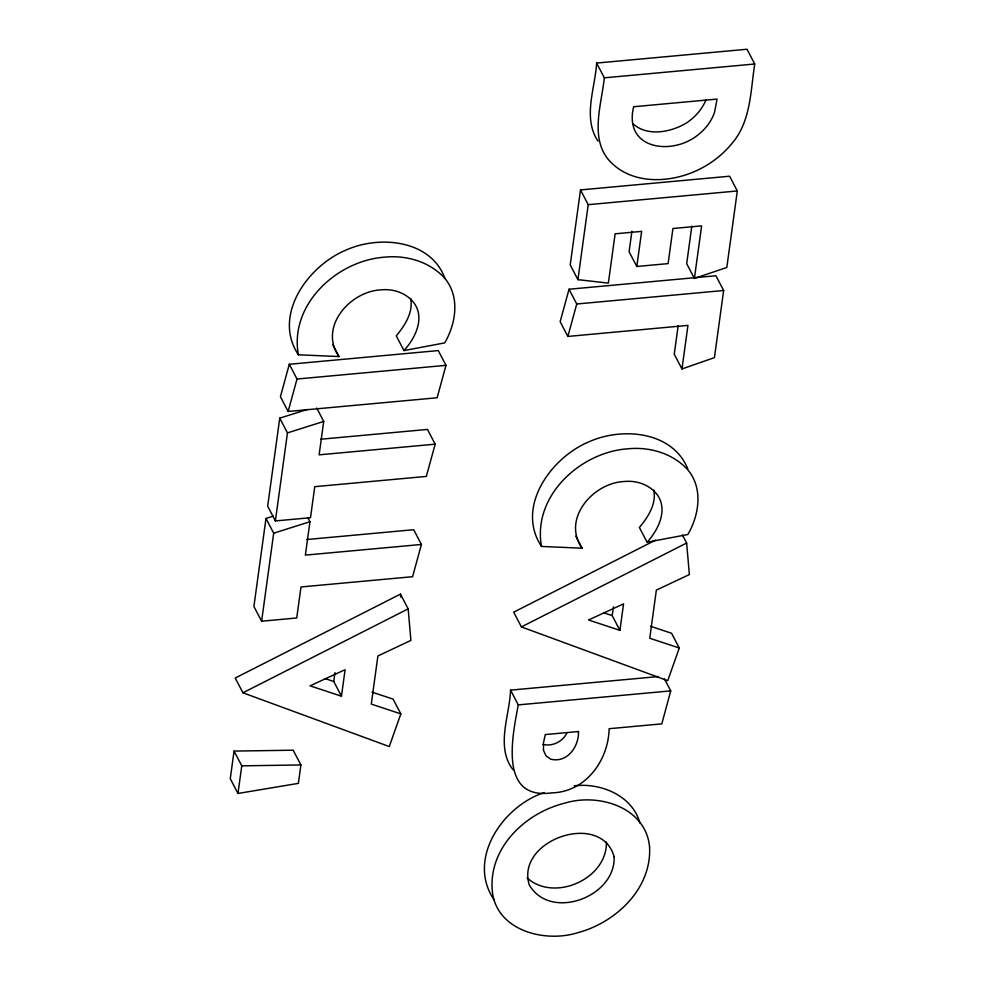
<?xml version="1.0" encoding="UTF-8"?>
<svg xmlns="http://www.w3.org/2000/svg" width="985" height="985" viewBox="0 0 985 985"><rect width="100%" height="100%" fill="white"/><g stroke="black" fill="none" stroke-linecap="round" stroke-linejoin="round"><path stroke-width="1.48" d="M606.403 841.978C607.437 878.94 554.161 902.519 527.11 877.894M234.061 751.087L230.268 778.704L237.976 793.467L298.369 783.37L300.905 764.951L293.185 750.201L234.061 751.087L241.768 765.837L237.976 793.467M273.239 516.14L265.987 518.442L253.908 606.452L261.616 621.215L296.731 617.977L300.991 586.962L412.58 576.705L421.408 544.459L413.7 529.708L306.815 539.521M307.308 409.44L279.752 418.157L267.674 506.179L275.381 520.93L310.497 517.704L314.757 486.676L426.333 476.42L435.173 444.173L427.453 429.423L320.581 439.248M261.616 621.215L273.695 533.193L265.987 518.442M275.381 520.93L287.46 432.908L279.752 418.157M307.849 517.691L309.955 521.718L305.362 555.121L421.408 544.459M316.702 408.024L323.72 421.432L319.128 454.836L435.173 444.173M341.463 696.21L345.095 669.714L310.041 685.831L341.463 696.21L333.743 681.46L334.962 672.632M658.448 676.547L510.562 690.128C509.713 715.664 495.32 746.901 513.074 769.802M596.627 63.065L604.334 77.827C601.355 106.084 587.774 143.071 613.877 165.074C627.568 177.115 646.332 180.895 664.112 179.295C690.78 176.955 715.861 163.485 732.643 142.64C750.964 120.662 750.545 90.755 754.732 64L747.024 49.25L596.627 63.065C595.162 88.552 582.394 117.609 598.006 141.175M580.51 189.92L570.216 264.903L577.924 279.654L608.361 283.114L615.133 233.814L641.629 231.376L636.815 266.479L668.113 263.611L672.927 228.508L701.615 225.873L694.4 278.423L726.807 267.489L737.309 190.967L729.602 176.216L580.51 189.92L588.217 204.671L577.924 279.654M510.562 690.128L518.27 704.891C512.52 735.709 498.361 800.386 551.822 792.863C585.533 792.125 608.459 760.506 609.124 728.715L661.809 723.864L670.736 690.879L664.432 678.8M631.914 231.253L629.095 251.729L636.815 266.479M619.922 630.363L623.567 603.867L588.513 619.984L619.922 630.363L612.214 615.613L613.421 606.785M678.172 325.666L674.257 354.194L681.977 368.944L714.433 357.629L723.643 290.501L715.935 275.751L569.034 289.245L560.157 321.676L567.877 336.439L687.949 325.395L681.977 368.944M691.839 226.131L686.693 263.672L694.4 278.423M289.295 364.278L280.429 396.709L288.149 411.459L437.131 397.768L445.996 365.337L438.276 350.586L289.295 364.278L297.014 379.028L288.149 411.459M567.877 336.439L576.742 303.996L569.034 289.245M400.821 713.866L389.272 746.556L242.938 692.787L235.23 678.025L400.464 594.115L408.172 608.865L410.905 640.422L377.895 655.961L371.283 704.09L400.821 713.866L393.101 699.116L372.01 692.135M650.482 626.275L671.573 633.269L679.293 648.019L667.744 680.697L521.41 626.928L513.69 612.178L655.714 540.051M566.978 732.778C562.854 741.582 552.523 746.728 543.03 744.438M410.634 298.406C413.503 312.344 404.798 325.604 396.265 335.836L403.973 350.586C415.017 338.409 425.027 318.758 414.316 303.368C406.657 292.988 393.298 288.531 380.752 289.885C349.946 291.375 318.463 327.192 338.963 356.558L298.381 354.797C272.143 315.385 308.022 265.864 345.747 250.202C379.077 234.984 430.962 239.614 444.986 278.558M653.769 490.05C656.626 503.988 647.921 517.248 639.388 527.48L647.096 542.23C658.14 530.053 668.15 510.402 657.438 495.012C649.78 484.632 636.421 480.175 623.874 481.53C593.068 483.019 561.585 518.824 582.086 548.202L541.504 546.441C515.266 507.029 551.144 457.496 588.87 441.846C621.991 426.874 672.521 431.061 687.764 468.86M242.938 692.787L408.172 608.865M521.41 626.928L686.643 543.018L682.433 534.966M544.409 792.531C502.769 805.927 466.151 859.499 494.322 900.142M287.46 432.908L323.72 421.432M273.695 533.193L309.955 521.718M403.973 350.586L444.74 342.866C455.907 323.646 460.143 297.101 445.109 278.681C430.162 261.813 406.817 254.98 384.803 257.147C337.116 260.422 289.134 304.488 298.381 354.797M647.096 542.23L687.862 534.51C699.03 515.29 703.278 488.745 688.232 470.325C673.284 453.445 649.94 446.624 627.925 448.791C580.251 452.066 532.257 496.132 541.504 546.441M604.334 77.827L754.732 64M588.217 204.671L737.309 190.967M576.742 303.996L723.643 290.501M297.014 379.028L445.996 365.337M518.27 704.891L670.736 690.879M241.768 765.837L300.905 764.951M574.23 785.808C600.813 782.595 632.419 795.498 639.942 823.103M603.645 612.781L612.214 615.613M679.293 648.019L649.755 638.243L656.355 590.101L689.365 574.575L686.643 543.018M325.173 678.628L333.743 681.46M632.838 123.691C647.317 136.903 670.687 132.335 686.213 123.137A46.086 35.041 -27.6 0 0 705.962 99.854M575.782 536.135L582.086 548.202M332.647 344.491L338.963 356.558M400.464 594.115L400.723 597.119M614.111 856.728C615.97 896.941 550.516 921.332 529.327 885.022C515.118 840.106 601.121 810.236 614.111 856.728M649.558 846.854C651.885 888.778 615.662 922.686 577.505 932.783C543.88 943.224 494.63 930.111 492.143 889.036C489.434 846.854 525.916 812.76 564.467 803.243C598.067 792.691 645.828 806.937 649.558 846.854M633.65 106.749C623.788 147.356 667.264 155.285 693.92 137.888A46.086 35.041 -27.6 0 0 714.556 112.179L717.08 99.079L633.65 106.749M578.478 731.523C579.082 746.532 567.188 763.301 550.738 759.189L546.072 755.926L543.523 750.471L543.4 743.281L545.259 734.576L578.478 731.523"/></g></svg>
